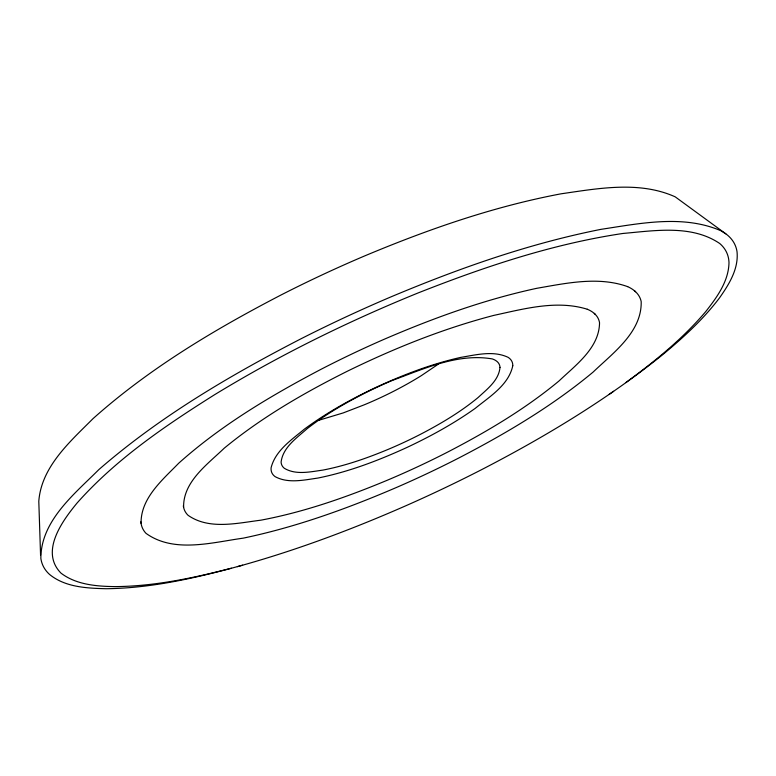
<?xml version="1.0" encoding="UTF-8"?>
<svg xmlns="http://www.w3.org/2000/svg" width="776" height="776" viewBox="0 0 776 776"><rect width="100%" height="100%" fill="white"/><g stroke="black" fill="none" stroke-linecap="round" stroke-linejoin="round"><path stroke-width="1.16" d="M242.616 565.19C198.103 577.46 152.532 588.208 106.128 588.722C86.883 588.227 65.417 587.287 49.761 574.609A198.995 70.994 -24.7 0 1 40.847 558.332C40.905 520.715 74.438 494.05 98.804 469.635C159.662 416.693 229.715 375.545 301.175 338.695A527.612 188.219 -24.7 0 1 391.055 296.839C458.888 268.341 528.718 243.674 601.031 229.337C640.239 223.41 683.171 214.389 721.03 230.802L725.812 233.828A199.102 71.023 -24.7 0 1 737.045 251.87C738.694 269.03 728.926 284.52 719.459 297.965C702.872 319.858 682.405 338.423 661.278 355.835C605.736 400.29 544.51 437.169 481.392 469.761A514.498 183.543 -24.7 0 1 407.225 505.147C352.081 529.426 295.501 550.65 237.378 566.645M625.825 382.607C654.624 361.461 682.744 338.84 705.869 311.428C716.908 297.305 728.548 281.455 728.994 262.802A192.07 68.521 -24.7 0 0 719.643 243.441C691.503 224.439 654.779 230.685 622.992 233.45C552.328 243.974 484.185 266.876 417.925 293.018C347.658 321.565 279.399 355.185 214.622 394.693C165.23 425.762 116.099 459.072 77.105 502.984C62.196 521.055 39.741 551.794 61.071 573.212C76.417 584.794 96.466 586.336 115.071 586.617C154.511 586.297 193.389 578.013 231.423 568.216M438.275 364.177L421.358 375.623A143.754 51.284 -24.7 0 1 363.934 404.936L343.244 412.91L318.344 420.408M609.131 394.383L613.612 391.298M587.277 309.236C556.664 299.73 524.043 308.887 493.749 315.405C443.203 328.597 394.489 348.172 347.609 371.093C304.192 392.811 261.755 417.265 224.196 448.218C207.541 464.32 182.99 481.673 183.611 507.349A117.176 41.797 -24.7 0 0 188.112 515.332C209.122 530.086 237.252 523.102 260.862 520.182C304.347 512.014 346.329 497.28 387.098 480.315A317.074 113.112 -24.7 0 0 447.956 451.923C486.979 431.66 525.11 409.088 559.03 380.948C575.685 365.079 599.276 348.007 599.538 322.777A117.166 41.797 -24.7 0 0 595.396 314.522L594.3 313.378M627.648 286.635C598.422 276.149 566.509 283.172 536.895 288.284C484.447 299.565 433.784 317.898 384.586 339.093A381.288 136.023 -24.7 0 0 320.808 369.415C270.562 395.857 221.199 425.19 178.732 463.194C162.601 479.791 140.601 498.114 141.077 523.363A141.135 50.353 -24.7 0 0 146.043 533.374C173.931 553.463 211.867 542.472 243.15 538.166C296.548 527.02 348.075 508.338 398.069 486.775A381.278 136.013 -24.7 0 0 458.965 457.908C506.107 433.425 552.202 406.139 593.126 372.073C613.021 352.935 641.956 332.128 641.189 301.621A141.164 50.353 -24.7 0 0 635.563 291.757L634.39 290.641M725.812 233.828L675.207 196.842C639.405 180.711 598.461 188.422 561.096 193.806C493.478 206.552 428.158 229.308 364.817 255.857A469.053 167.325 -24.7 0 0 281.213 294.899C214.535 329.499 149.283 368.406 93.052 418.613C70.112 441.612 41.37 466.696 38.8 501.277L40.565 555.063M183.301 505.865L183.611 507.349M140.834 521.841L141.077 523.363M587.277 309.236A120.813 43.097 -24.7 0 1 595.405 314.522M627.648 286.635A145.481 51.895 -24.7 0 1 635.573 291.747M499.987 367.397C498.871 380.453 486.998 389.222 478.113 397.516C460.459 412.075 440.671 423.803 420.408 434.337A166.355 59.345 -24.7 0 1 388.66 449.168C367.407 458.044 345.524 465.736 322.865 470.101C310.351 471.798 295.899 475.242 284.375 468.316A61.934 22.097 -24.7 0 1 281.106 461.982C282.978 447.248 296.868 437.858 307.15 428.682C324.901 414.879 344.408 403.51 364.419 393.345A166.568 59.422 -24.7 0 1 392.559 380.356C424.113 368.784 457.995 352.973 492.314 358.929A63.777 22.756 -24.7 0 1 498.435 362.984A61.896 22.077 -24.7 0 1 499.987 367.397M512.781 365.738C508.649 385.129 489.607 396.614 475.251 408.341C453.902 423.521 430.874 436.19 407.196 447.335C378.513 460.507 348.773 471.876 317.753 478.084C303.891 480.024 288.197 483.72 275.179 476.677A68.104 24.299 -24.7 0 1 271.125 467.666C275.431 450.555 291.504 439.876 304.318 429.186C326.58 412.716 350.917 399.233 375.914 387.399C403.151 374.808 431.378 363.973 460.721 357.397C476.057 354.855 493.177 350.345 507.989 357.27A68.084 24.289 -24.7 0 1 512.781 365.729"/></g></svg>
